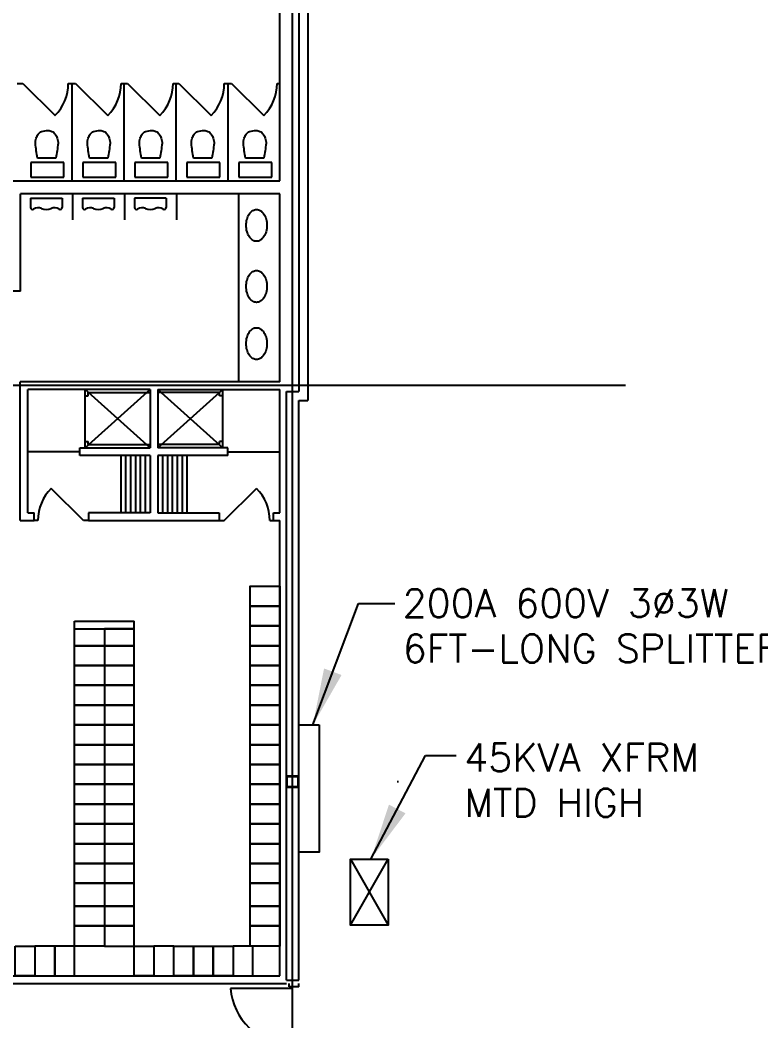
# Model space of a CAD drawing. Header units: millimetres. Extents: x 626570 to 643256, y 6233 to 11343.
# Drawn here: x 627795 to 628243, y 7862 to 8468 of the extents above; entities that cross this region are included whole.
import ezdxf

# ---------------------------------------------------------------- set-up
doc = ezdxf.new("R2010")
doc.units = ezdxf.units.MM
doc.header["$LTSCALE"] = 4000
doc.header["$MEASUREMENT"] = 0
doc.linetypes.add('DASHDOT', pattern=[1, 0.5, -0.25, 0, -0.25])
doc.layers.get('0').update_dxf_attribs({"linetype": 'CONTINUOUS'})
for name, color, linetype in [('2012-201_DOOR', 4, 'CONTINUOUS'), ('2012-201_FIXTURES', 4, 'CONTINUOUS'), ('2012-201_LOCKERS', 4, 'CONTINUOUS'), ('2012-201_MILLWORK', 4, 'CONTINUOUS'), ('2012-201_SHOWER', 4, 'CONTINUOUS'), ('2012-201_SHOWER-WALL', 7, 'CONTINUOUS'), ('2012-201_WALL-CONCRETE', 7, 'CONTINUOUS'), ('DOOR-THRESHOLD-42', 4, 'CONTINUOUS'), ('MASTERFOUNDATION_1', 4, 'DASHDOT'), ('MASTERFOUNDATION_25', 7, 'CONTINUOUS'), ('METAL-PARTITION', 4, 'CONTINUOUS'), ('POWER', 3, 'CONTINUOUS'), ('WALL-GYPSUM-BOARD', 7, 'CONTINUOUS')]:
    doc.layers.add(name, color=color, linetype=linetype)
doc.styles.get("Standard").update_dxf_attribs({"font": 'simplex.shx'})
doc.dimstyles.get("Standard").update_dxf_attribs({"dimtxt": 0.18, "dimasz": 0.18, "dimexe": 0.18, "dimexo": 0.0625, "dimgap": 0.09, "dimtad": 0, "dimtih": 1, "dimtoh": 1, "dimdec": 4, "dimzin": 0, "dimdsep": 46, "dimtxsty": 'Standard', "dimcen": 0.09, "dimadec": 0, "dimazin": 0, "dimtfac": 1, "dimtdec": 4, "dimtofl": 0, "dimtmove": 0, "dimatfit": 3, "dimfxl": 1, "dimtolj": 1, "dimtzin": 0, "dimarcsym": 0})

# ---------------------------------------------------------------- blocks, each defined once
blk = doc.blocks.new('15KVA')
for p, q in [((254, -292), (-254, 0)), ((-254, -292), (254, 0))]:
    blk.add_line(p, q)
blk.add_lwpolyline([(-254, 0), (254, 0), (254, -292), (-254, -292)], close=True)

msp = doc.modelspace()

# ---------------------------------------------------------------- linework, layer by layer
at = {"layer": '2012-201_DOOR', "linetype": 'Continuous'}
for p, q in [((627959.57, 7881.33), (627922.17, 7881.33)), ((627957.6, 7882.32), (627957.6, 7884.29)), ((627963.51, 7882.32), (627957.6, 7882.32)), ((627963.51, 7882.32), (627963.51, 7884.29))]:
    msp.add_line(p, q, dxfattribs=at)
at = {"layer": '2012-201_FIXTURES', "linetype": 'Continuous'}
for p, q in [((627816.47, 8384.5), (627805.25, 8384.5)), ((627847.97, 8384.5), (627836.75, 8384.5)), ((627879.46, 8384.5), (627868.24, 8384.5)), ((627910.96, 8384.5), (627899.74, 8384.5)), ((627942.45, 8384.5), (627931.24, 8384.5)), ((627801.15, 8381.83), (627801.15, 8372.96)), ((627821.15, 8381.83), (627801.15, 8381.83)), ((627821.15, 8372.96), (627821.15, 8381.83)), ((627832.65, 8381.83), (627832.65, 8372.96)), ((627852.65, 8381.83), (627832.65, 8381.83)), ((627852.65, 8372.96), (627852.65, 8381.83)), ((627864.14, 8381.83), (627864.14, 8372.96)), ((627884.14, 8381.83), (627864.14, 8381.83)), ((627884.14, 8372.96), (627884.14, 8381.83)), ((627895.64, 8381.83), (627895.64, 8372.96)), ((627915.64, 8381.83), (627895.64, 8381.83)), ((627915.64, 8372.96), (627915.64, 8381.83)), ((627927.14, 8381.83), (627927.14, 8372.96)), ((627947.14, 8381.83), (627927.14, 8381.83)), ((627947.14, 8372.96), (627947.14, 8381.83)), ((627801.15, 8372.96), (627821.15, 8372.96)), ((627832.65, 8372.96), (627852.65, 8372.96)), ((627864.14, 8372.96), (627884.14, 8372.96)), ((627895.64, 8372.96), (627915.64, 8372.96)), ((627927.14, 8372.96), (627947.14, 8372.96)), ((627801.07, 8360.26), (627820.2, 8360.26)), ((627801.07, 8360.26), (627801.07, 8354.53)), ((627820.2, 8360.26), (627820.2, 8354.53)), ((627832.56, 8360.26), (627851.7, 8360.26)), ((627832.56, 8360.26), (627832.56, 8354.53)), ((627851.7, 8360.26), (627851.7, 8354.53)), ((627883.19, 8360.26), (627864.06, 8360.26)), ((627864.06, 8360.26), (627864.06, 8354.53)), ((627883.19, 8360.26), (627883.19, 8354.53))]:
    msp.add_line(p, q, dxfattribs=at)
at = {"layer": '2012-201_FIXTURES', "linetype": 'Continuous', "flags": 128}
for points in [[(627805.25, 8384.5, -0.015251), (627803.98, 8393.38), (627803.98, 8393.38, -0.075792), (627804.45, 8396.45, -0.08602), (627805.7, 8398.9, -0.106), (627807.7, 8400.63), (627807.7, 8400.63, -0.067104), (627811.86, 8401.18, -0.126303), (627814.02, 8400.63, -0.106), (627816.02, 8398.9, -0.08602), (627817.27, 8396.45, -0.075792), (627817.74, 8393.38), (627817.74, 8393.38, -0.015251), (627816.47, 8384.5)], [(627836.75, 8384.5, -0.015251), (627835.48, 8393.38), (627835.48, 8393.38, -0.075792), (627835.94, 8396.45, -0.08602), (627837.2, 8398.9, -0.106), (627839.2, 8400.63), (627839.2, 8400.63, -0.067104), (627843.36, 8401.18, -0.126303), (627845.52, 8400.63, -0.106), (627847.51, 8398.9, -0.08602), (627848.77, 8396.45, -0.075792), (627849.24, 8393.38), (627849.24, 8393.38, -0.015251), (627847.97, 8384.5)], [(627868.24, 8384.5, -0.015251), (627866.97, 8393.38), (627866.97, 8393.38, -0.075792), (627867.44, 8396.45, -0.08602), (627868.69, 8398.9, -0.106), (627870.69, 8400.63), (627870.69, 8400.63, -0.067104), (627874.85, 8401.18, -0.126303), (627877.01, 8400.63, -0.106), (627879.01, 8398.9, -0.08602), (627880.26, 8396.45, -0.075792), (627880.73, 8393.38), (627880.73, 8393.38, -0.015251), (627879.46, 8384.5)], [(627899.74, 8384.5, -0.015251), (627898.47, 8393.38), (627898.47, 8393.38, -0.075792), (627898.94, 8396.45, -0.08602), (627900.19, 8398.9, -0.106), (627902.19, 8400.63), (627902.19, 8400.63, -0.067104), (627906.35, 8401.18, -0.126303), (627908.51, 8400.63, -0.106), (627910.51, 8398.9, -0.08602), (627911.76, 8396.45, -0.075792), (627912.23, 8393.38), (627912.23, 8393.38, -0.015251), (627910.96, 8384.5)], [(627931.24, 8384.5, -0.015251), (627929.96, 8393.38), (627929.96, 8393.38, -0.075792), (627930.43, 8396.45, -0.08602), (627931.69, 8398.9, -0.106), (627933.69, 8400.63), (627933.69, 8400.63, -0.067104), (627937.84, 8401.18, -0.126303), (627940, 8400.63, -0.106), (627942, 8398.9, -0.08602), (627943.26, 8396.45, -0.075792), (627943.73, 8393.38), (627943.73, 8393.38, -0.015251), (627942.45, 8384.5)]]:
    msp.add_lwpolyline(points, format="xyb", dxfattribs=at)
for points in [[(627944.26, 8343.7, -0.066096), (627943.75, 8339.85, -0.078706), (627942.41, 8336.88, -0.107169), (627940.21, 8334.7, -0.142343), (627937.96, 8334.05, -0.142343), (627935.7, 8334.7, -0.107169), (627933.5, 8336.88, -0.078706), (627932.17, 8339.85, -0.066096), (627931.66, 8343.7, -0.066096), (627932.17, 8347.55, -0.078706), (627933.5, 8350.52, -0.107169), (627935.7, 8352.7, -0.142343), (627937.96, 8353.35, -0.142343), (627940.21, 8352.7, -0.107169), (627942.41, 8350.52, -0.078706), (627943.75, 8347.55, -0.066096), (627944.26, 8343.7)], [(627944.26, 8306.7, -0.066096), (627943.75, 8302.85, -0.078706), (627942.41, 8299.87, -0.107169), (627940.21, 8297.7, -0.142343), (627937.96, 8297.05, -0.142343), (627935.7, 8297.7, -0.107169), (627933.5, 8299.87, -0.078706), (627932.17, 8302.85, -0.066096), (627931.66, 8306.7, -0.066096), (627932.17, 8310.54, -0.078706), (627933.5, 8313.52, -0.107169), (627935.7, 8315.69, -0.142343), (627937.96, 8316.35, -0.142343), (627940.21, 8315.69, -0.107169), (627942.41, 8313.52, -0.078706), (627943.75, 8310.54, -0.066096), (627944.26, 8306.7)], [(627944.26, 8272.05, -0.066096), (627943.75, 8268.2, -0.078706), (627942.41, 8265.22, -0.107169), (627940.21, 8263.05, -0.142343), (627937.96, 8262.39, -0.142343), (627935.7, 8263.05, -0.107169), (627933.5, 8265.22, -0.078706), (627932.17, 8268.2, -0.066096), (627931.66, 8272.05, -0.066096), (627932.17, 8275.89, -0.078706), (627933.5, 8278.87, -0.107169), (627935.7, 8281.04, -0.142343), (627937.96, 8281.7, -0.142343), (627940.21, 8281.04, -0.107169), (627942.41, 8278.87, -0.078706), (627943.75, 8275.89, -0.066096), (627944.26, 8272.05)]]:
    msp.add_lwpolyline(points, format="xyb", close=True, dxfattribs=at)
at = {"layer": '2012-201_FIXTURES', "linetype": 'Continuous'}
for centre, radius, start, end in [((627802.25, 8354.53), 1.18, 180, 303.222), ((627805.63, 8349.36), 5, 65.364, 123.222), ((627810.63, 8360.26), 6.99, 245.364, 294.635), ((627815.63, 8349.36), 5, 56.778, 114.636), ((627819.02, 8354.53), 1.18, 236.778, 0), ((627833.74, 8354.53), 1.18, 180, 303.222), ((627837.13, 8349.36), 5, 65.364, 123.222), ((627842.13, 8360.26), 6.99, 245.364, 294.635), ((627847.13, 8349.36), 5, 56.778, 114.636), ((627850.52, 8354.53), 1.18, 236.778, 0), ((627865.24, 8354.53), 1.18, 180, 303.222), ((627868.63, 8349.36), 5, 65.364, 123.222), ((627873.63, 8360.26), 6.99, 245.365, 294.636), ((627878.63, 8349.36), 5, 56.778, 114.636), ((627882.01, 8354.53), 1.18, 236.778, 0)]:
    msp.add_arc(centre, radius, start, end, dxfattribs=at)
at = {"layer": '2012-201_LOCKERS', "linetype": 'Continuous', "flags": 128}
for points in [[(627934.09, 8112.99), (627934.09, 8124.99), (627952.09, 8124.99), (627952.09, 8112.99), (627934.09, 8112.99)], [(627934.09, 8100.99), (627934.09, 8112.99), (627952.09, 8112.99), (627952.09, 8100.99), (627934.09, 8100.99)], [(627827.75, 8088.99), (627827.75, 8099.22), (627845.75, 8099.22), (627845.75, 8088.99), (627827.75, 8088.99)], [(627863.75, 8088.99), (627863.75, 8099.22), (627845.75, 8099.22), (627845.75, 8088.99), (627863.75, 8088.99)], [(627934.09, 8088.99), (627934.09, 8100.99), (627952.09, 8100.99), (627952.09, 8088.99), (627934.09, 8088.99)], [(627827.75, 8076.99), (627827.75, 8088.99), (627845.75, 8088.99), (627845.75, 8076.99), (627827.75, 8076.99)], [(627863.75, 8076.99), (627863.75, 8088.99), (627845.75, 8088.99), (627845.75, 8076.99), (627863.75, 8076.99)], [(627934.09, 8076.99), (627934.09, 8088.99), (627952.09, 8088.99), (627952.09, 8076.99), (627934.09, 8076.99)], [(627827.75, 8064.99), (627827.75, 8076.99), (627845.75, 8076.99), (627845.75, 8064.99), (627827.75, 8064.99)], [(627863.75, 8064.99), (627863.75, 8076.99), (627845.75, 8076.99), (627845.75, 8064.99), (627863.75, 8064.99)], [(627934.09, 8064.99), (627934.09, 8076.99), (627952.09, 8076.99), (627952.09, 8064.99), (627934.09, 8064.99)], [(627827.75, 8052.99), (627827.75, 8064.99), (627845.75, 8064.99), (627845.75, 8052.99), (627827.75, 8052.99)], [(627863.75, 8052.99), (627863.75, 8064.99), (627845.75, 8064.99), (627845.75, 8052.99), (627863.75, 8052.99)], [(627934.09, 8052.99), (627934.09, 8064.99), (627952.09, 8064.99), (627952.09, 8052.99), (627934.09, 8052.99)], [(627827.75, 8040.99), (627827.75, 8052.99), (627845.75, 8052.99), (627845.75, 8040.99), (627827.75, 8040.99)], [(627863.75, 8040.99), (627863.75, 8052.99), (627845.75, 8052.99), (627845.75, 8040.99), (627863.75, 8040.99)], [(627934.09, 8040.99), (627934.09, 8052.99), (627952.09, 8052.99), (627952.09, 8040.99), (627934.09, 8040.99)], [(627827.75, 8028.99), (627827.75, 8040.99), (627845.75, 8040.99), (627845.75, 8028.99), (627827.75, 8028.99)], [(627863.75, 8028.99), (627863.75, 8040.99), (627845.75, 8040.99), (627845.75, 8028.99), (627863.75, 8028.99)], [(627934.09, 8028.99), (627934.09, 8040.99), (627952.09, 8040.99), (627952.09, 8028.99), (627934.09, 8028.99)], [(627827.75, 8016.99), (627827.75, 8028.99), (627845.75, 8028.99), (627845.75, 8016.99), (627827.75, 8016.99)], [(627863.75, 8016.99), (627863.75, 8028.99), (627845.75, 8028.99), (627845.75, 8016.99), (627863.75, 8016.99)], [(627934.09, 8016.99), (627934.09, 8028.99), (627952.09, 8028.99), (627952.09, 8016.99), (627934.09, 8016.99)], [(627827.75, 8004.99), (627827.75, 8016.99), (627845.75, 8016.99), (627845.75, 8004.99), (627827.75, 8004.99)], [(627863.75, 8004.99), (627863.75, 8016.99), (627845.75, 8016.99), (627845.75, 8004.99), (627863.75, 8004.99)], [(627934.09, 8004.99), (627934.09, 8016.99), (627952.09, 8016.99), (627952.09, 8004.99), (627934.09, 8004.99)], [(627827.75, 7992.99), (627827.75, 8004.99), (627845.75, 8004.99), (627845.75, 7992.99), (627827.75, 7992.99)], [(627863.75, 7992.99), (627863.75, 8004.99), (627845.75, 8004.99), (627845.75, 7992.99), (627863.75, 7992.99)], [(627934.09, 7992.99), (627934.09, 8004.99), (627952.09, 8004.99), (627952.09, 7992.99), (627934.09, 7992.99)], [(627827.75, 7980.99), (627827.75, 7992.99), (627845.75, 7992.99), (627845.75, 7980.99), (627827.75, 7980.99)], [(627863.75, 7980.99), (627863.75, 7992.99), (627845.75, 7992.99), (627845.75, 7980.99), (627863.75, 7980.99)], [(627934.09, 7980.99), (627934.09, 7992.99), (627952.09, 7992.99), (627952.09, 7980.99), (627934.09, 7980.99)], [(627827.75, 7968.99), (627827.75, 7980.99), (627845.75, 7980.99), (627845.75, 7968.99), (627827.75, 7968.99)], [(627863.75, 7968.99), (627863.75, 7980.99), (627845.75, 7980.99), (627845.75, 7968.99), (627863.75, 7968.99)], [(627934.09, 7968.99), (627934.09, 7980.99), (627952.09, 7980.99), (627952.09, 7968.99), (627934.09, 7968.99)], [(627827.75, 7956.99), (627827.75, 7968.99), (627845.75, 7968.99), (627845.75, 7956.99), (627827.75, 7956.99)], [(627863.75, 7956.99), (627863.75, 7968.99), (627845.75, 7968.99), (627845.75, 7956.99), (627863.75, 7956.99)], [(627934.09, 7956.99), (627934.09, 7968.99), (627952.09, 7968.99), (627952.09, 7956.99), (627934.09, 7956.99)], [(627827.75, 7944.99), (627827.75, 7956.99), (627845.75, 7956.99), (627845.75, 7944.99), (627827.75, 7944.99)], [(627863.75, 7944.99), (627863.75, 7956.99), (627845.75, 7956.99), (627845.75, 7944.99), (627863.75, 7944.99)], [(627934.09, 7944.99), (627934.09, 7956.99), (627952.09, 7956.99), (627952.09, 7944.99), (627934.09, 7944.99)], [(627827.75, 7931.17), (627827.75, 7944.99), (627845.75, 7944.99), (627845.75, 7931.17), (627827.75, 7931.17)], [(627863.75, 7931.17), (627863.75, 7944.99), (627845.75, 7944.99), (627845.75, 7931.17), (627863.75, 7931.17)], [(627934.09, 7931.17), (627934.09, 7944.99), (627952.09, 7944.99), (627952.09, 7931.17), (627934.09, 7931.17)], [(627827.75, 7919.17), (627827.75, 7931.17), (627845.75, 7931.17), (627845.75, 7919.17), (627827.75, 7919.17)], [(627863.75, 7919.17), (627863.75, 7931.17), (627845.75, 7931.17), (627845.75, 7919.17), (627863.75, 7919.17)], [(627934.09, 7919.17), (627934.09, 7931.17), (627952.09, 7931.17), (627952.09, 7919.17), (627934.09, 7919.17)], [(627827.75, 7906.93), (627827.75, 7919.17), (627845.75, 7919.17), (627845.75, 7906.93), (627827.75, 7906.93)], [(627863.75, 7906.93), (627863.75, 7919.17), (627845.75, 7919.17), (627845.75, 7906.93), (627863.75, 7906.93)], [(627934.09, 7906.93), (627934.09, 7919.17), (627952.09, 7919.17), (627952.09, 7906.93), (627934.09, 7906.93)], [(627791.75, 7906.93), (627803.75, 7906.93), (627803.75, 7888.93), (627791.75, 7888.93), (627791.75, 7906.93)], [(627815.75, 7906.93), (627803.75, 7906.93), (627803.75, 7888.93), (627815.75, 7888.93), (627815.75, 7906.93)], [(627827.75, 7906.93), (627815.75, 7906.93), (627815.75, 7888.93), (627827.75, 7888.93), (627827.75, 7906.93)], [(627863.75, 7906.93), (627875.75, 7906.93), (627875.75, 7888.93), (627863.75, 7888.93), (627863.75, 7906.93)], [(627887.75, 7906.93), (627875.75, 7906.93), (627875.75, 7888.93), (627887.75, 7888.93), (627887.75, 7906.93)], [(627887.75, 7906.93), (627899.75, 7906.93), (627899.75, 7888.93), (627887.75, 7888.93), (627887.75, 7906.93)], [(627899.75, 7906.93), (627911.75, 7906.93), (627911.75, 7888.93), (627899.75, 7888.93), (627899.75, 7906.93)], [(627911.75, 7906.93), (627923.75, 7906.93), (627923.75, 7888.93), (627911.75, 7888.93), (627911.75, 7906.93)], [(627935.75, 7906.93), (627923.75, 7906.93), (627923.75, 7888.93), (627935.75, 7888.93), (627935.75, 7906.93)]]:
    msp.add_lwpolyline(points, close=True, dxfattribs=at)
at = {"layer": '2012-201_MILLWORK', "linetype": 'Continuous'}
for p, q in [((627927.29, 8248.93), (627927.29, 8362.79)), ((627855.71, 8204.21), (627855.71, 8169.46)), ((627858.67, 8204.21), (627858.67, 8169.46)), ((627861.62, 8204.21), (627861.62, 8169.46)), ((627864.57, 8204.21), (627864.57, 8169.46)), ((627867.52, 8204.21), (627867.52, 8169.46)), ((627870.48, 8204.21), (627870.48, 8169.46)), ((627881.03, 8204.21), (627881.03, 8169.46)), ((627883.98, 8204.21), (627883.98, 8169.46)), ((627886.93, 8204.21), (627886.93, 8169.46)), ((627889.89, 8204.21), (627889.89, 8169.46)), ((627892.84, 8204.21), (627892.84, 8169.46)), ((627895.79, 8204.21), (627895.79, 8169.46))]:
    msp.add_line(p, q, dxfattribs=at)
at = {"layer": '2012-201_SHOWER', "linetype": 'Continuous'}
for p, q in [((627873.43, 8244.29), (627834.06, 8208.85)), ((627873.43, 8208.85), (627834.06, 8244.29)), ((627878.08, 8244.29), (627917.45, 8208.85)), ((627878.08, 8208.85), (627917.45, 8244.29))]:
    msp.add_line(p, q, dxfattribs=at)
at = {"layer": '2012-201_SHOWER-WALL', "linetype": 'Continuous'}
for p, q in [((627834.06, 8208.85), (627834.06, 8244.29)), ((627917.45, 8208.85), (627917.45, 8244.29)), ((627834.06, 8240.35), (627836.03, 8240.35)), ((627836.03, 8242.32), (627873.43, 8242.32)), ((627836.03, 8240.35), (627836.03, 8242.32)), ((627915.48, 8242.32), (627878.08, 8242.32)), ((627915.48, 8240.35), (627915.48, 8242.32)), ((627917.45, 8240.35), (627915.48, 8240.35)), ((627834.06, 8212.79), (627836.03, 8212.79)), ((627836.03, 8210.82), (627836.03, 8212.79)), ((627836.03, 8210.82), (627873.43, 8210.82)), ((627915.48, 8210.82), (627878.08, 8210.82)), ((627917.45, 8212.79), (627915.48, 8212.79)), ((627915.48, 8210.82), (627915.48, 8212.79)), ((627830.91, 8206.53), (627799.41, 8206.53)), ((627920.59, 8206.53), (627952.09, 8206.53))]:
    msp.add_line(p, q, dxfattribs=at)
at = {"layer": '2012-201_WALL-CONCRETE', "linetype": 'Continuous'}
for p, q in [((627969.02, 8495.66), (627969.02, 8237.55)), ((627963.51, 8490.15), (627963.51, 8243.06)), ((627956.03, 7886.33), (627956.03, 8243.06)), ((627956.03, 8243.06), (627963.51, 8243.06)), ((627963.51, 7886.33), (627963.51, 8237.55)), ((627963.51, 8237.55), (627969.02, 8237.55)), ((627956.03, 7886.33), (627963.51, 7886.33))]:
    msp.add_line(p, q, dxfattribs=at)
at = {"layer": 'DOOR-THRESHOLD-42', "linetype": 'Continuous'}
msp.add_arc((627959.7, 7884.49), 37.67, 184.812, 266.802, dxfattribs=at)
at = {"layer": 'MASTERFOUNDATION_1', "linetype": 'DASHDOT'}
for p, q in [((627959.77, 6627.53), (627959.77, 11123.23)), ((628161.49, 8246.61), (626795.24, 8246.61)), ((643023.86, 8006.61), (626795.24, 8006.61))]:
    msp.add_line(p, q, dxfattribs=at)
at = {"layer": 'MASTERFOUNDATION_25', "linetype": 'Continuous', "flags": 128}
for points in [[(627956.89, 8010.11), (627962.65, 8010.11), (627962.67, 8010.11), (627962.69, 8010.11), (627962.71, 8010.1), (627962.73, 8010.1), (627962.75, 8010.1), (627962.78, 8010.09), (627962.8, 8010.09), (627962.82, 8010.08), (627962.84, 8010.08), (627962.86, 8010.07), (627962.88, 8010.06), (627962.9, 8010.05), (627962.92, 8010.05), (627962.94, 8010.04), (627962.96, 8010.02), (627962.98, 8010.01), (627962.99, 8010), (627963.01, 8009.99), (627963.03, 8009.98), (627963.05, 8009.96), (627963.06, 8009.95), (627963.08, 8009.93), (627963.09, 8009.92), (627963.11, 8009.9), (627963.12, 8009.89), (627963.14, 8009.87), (627963.15, 8009.85), (627963.16, 8009.83), (627963.17, 8009.82), (627963.18, 8009.8), (627963.2, 8009.78), (627963.21, 8009.76), (627963.21, 8009.74), (627963.22, 8009.72), (627963.23, 8009.7), (627963.24, 8009.68), (627963.24, 8009.66), (627963.25, 8009.64), (627963.25, 8009.62), (627963.26, 8009.59), (627963.26, 8009.57), (627963.26, 8009.55), (627963.27, 8009.53), (627963.27, 8009.51), (627963.27, 8009.49), (627963.27, 8003.73), (627963.27, 8003.71), (627963.27, 8003.69), (627963.26, 8003.66), (627963.26, 8003.64), (627963.26, 8003.62), (627963.25, 8003.6), (627963.25, 8003.58), (627963.24, 8003.56), (627963.24, 8003.54), (627963.23, 8003.52), (627963.22, 8003.5), (627963.21, 8003.48), (627963.21, 8003.46), (627963.2, 8003.44), (627963.18, 8003.42), (627963.17, 8003.4), (627963.16, 8003.38), (627963.15, 8003.36), (627963.14, 8003.35), (627963.12, 8003.33), (627963.11, 8003.31), (627963.09, 8003.3), (627963.08, 8003.28), (627963.06, 8003.27), (627963.05, 8003.25), (627963.03, 8003.24), (627963.01, 8003.23), (627962.99, 8003.21), (627962.98, 8003.2), (627962.96, 8003.19), (627962.94, 8003.18), (627962.92, 8003.17), (627962.9, 8003.16), (627962.88, 8003.15), (627962.86, 8003.15), (627962.84, 8003.14), (627962.82, 8003.13), (627962.8, 8003.13), (627962.78, 8003.12), (627962.75, 8003.12), (627962.73, 8003.11), (627962.71, 8003.11), (627962.69, 8003.11), (627962.67, 8003.11), (627962.65, 8003.11), (627956.89, 8003.11), (627956.87, 8003.11), (627956.85, 8003.11), (627956.82, 8003.11), (627956.8, 8003.11), (627956.78, 8003.12), (627956.76, 8003.12), (627956.74, 8003.13), (627956.72, 8003.13), (627956.7, 8003.14), (627956.68, 8003.15), (627956.66, 8003.15), (627956.64, 8003.16), (627956.62, 8003.17), (627956.6, 8003.18), (627956.58, 8003.19), (627956.56, 8003.2), (627956.54, 8003.21), (627956.52, 8003.23), (627956.51, 8003.24), (627956.49, 8003.25), (627956.47, 8003.27), (627956.46, 8003.28), (627956.44, 8003.3), (627956.43, 8003.31), (627956.41, 8003.33), (627956.4, 8003.35), (627956.39, 8003.36), (627956.37, 8003.38), (627956.36, 8003.4), (627956.35, 8003.42), (627956.34, 8003.44), (627956.33, 8003.46), (627956.32, 8003.48), (627956.31, 8003.5), (627956.31, 8003.52), (627956.3, 8003.54), (627956.29, 8003.56), (627956.29, 8003.58), (627956.28, 8003.6), (627956.28, 8003.62), (627956.27, 8003.64), (627956.27, 8003.66), (627956.27, 8003.69), (627956.27, 8003.71), (627956.27, 8003.73), (627956.27, 8009.49), (627956.27, 8009.51), (627956.27, 8009.53), (627956.27, 8009.55), (627956.27, 8009.57), (627956.28, 8009.59), (627956.28, 8009.62), (627956.29, 8009.64), (627956.29, 8009.66), (627956.3, 8009.68), (627956.31, 8009.7), (627956.31, 8009.72), (627956.32, 8009.74), (627956.33, 8009.76), (627956.34, 8009.78), (627956.35, 8009.8), (627956.36, 8009.82), (627956.37, 8009.83), (627956.39, 8009.85), (627956.4, 8009.87), (627956.41, 8009.89), (627956.43, 8009.9), (627956.44, 8009.92), (627956.46, 8009.93), (627956.47, 8009.95), (627956.49, 8009.96), (627956.51, 8009.98), (627956.52, 8009.99), (627956.54, 8010), (627956.56, 8010.01), (627956.58, 8010.02), (627956.6, 8010.04), (627956.62, 8010.05), (627956.64, 8010.05), (627956.66, 8010.06), (627956.68, 8010.07), (627956.7, 8010.08), (627956.72, 8010.08), (627956.74, 8010.09), (627956.76, 8010.09), (627956.78, 8010.1), (627956.8, 8010.1), (627956.82, 8010.1), (627956.85, 8010.11), (627956.87, 8010.11), (627956.89, 8010.11)], [(627956.89, 8009.8), (627962.65, 8009.8), (627962.66, 8009.8), (627962.67, 8009.79), (627962.68, 8009.79), (627962.69, 8009.79), (627962.7, 8009.79), (627962.71, 8009.79), (627962.72, 8009.79), (627962.73, 8009.78), (627962.74, 8009.78), (627962.75, 8009.78), (627962.76, 8009.77), (627962.77, 8009.77), (627962.78, 8009.76), (627962.79, 8009.76), (627962.8, 8009.75), (627962.81, 8009.75), (627962.82, 8009.74), (627962.83, 8009.74), (627962.84, 8009.73), (627962.84, 8009.72), (627962.85, 8009.72), (627962.86, 8009.71), (627962.87, 8009.7), (627962.88, 8009.69), (627962.88, 8009.69), (627962.89, 8009.68), (627962.9, 8009.67), (627962.9, 8009.66), (627962.91, 8009.65), (627962.91, 8009.64), (627962.92, 8009.63), (627962.92, 8009.62), (627962.93, 8009.61), (627962.93, 8009.6), (627962.94, 8009.59), (627962.94, 8009.58), (627962.94, 8009.57), (627962.95, 8009.56), (627962.95, 8009.55), (627962.95, 8009.54), (627962.95, 8009.53), (627962.95, 8009.52), (627962.95, 8009.51), (627962.95, 8009.5), (627962.96, 8009.49), (627962.96, 8003.73), (627962.95, 8003.72), (627962.95, 8003.71), (627962.95, 8003.7), (627962.95, 8003.69), (627962.95, 8003.68), (627962.95, 8003.67), (627962.95, 8003.66), (627962.94, 8003.64), (627962.94, 8003.63), (627962.94, 8003.62), (627962.93, 8003.61), (627962.93, 8003.6), (627962.92, 8003.59), (627962.92, 8003.58), (627962.91, 8003.58), (627962.91, 8003.57), (627962.9, 8003.56), (627962.9, 8003.55), (627962.89, 8003.54), (627962.88, 8003.53), (627962.88, 8003.52), (627962.87, 8003.52), (627962.86, 8003.51), (627962.85, 8003.5), (627962.84, 8003.49), (627962.84, 8003.49), (627962.83, 8003.48), (627962.82, 8003.47), (627962.81, 8003.47), (627962.8, 8003.46), (627962.79, 8003.46), (627962.78, 8003.45), (627962.77, 8003.45), (627962.76, 8003.44), (627962.75, 8003.44), (627962.74, 8003.44), (627962.73, 8003.43), (627962.72, 8003.43), (627962.71, 8003.43), (627962.7, 8003.43), (627962.69, 8003.42), (627962.68, 8003.42), (627962.67, 8003.42), (627962.66, 8003.42), (627962.65, 8003.42), (627956.89, 8003.42), (627956.88, 8003.42), (627956.87, 8003.42), (627956.86, 8003.42), (627956.85, 8003.42), (627956.84, 8003.43), (627956.83, 8003.43), (627956.82, 8003.43), (627956.8, 8003.43), (627956.79, 8003.44), (627956.78, 8003.44), (627956.77, 8003.44), (627956.76, 8003.45), (627956.75, 8003.45), (627956.74, 8003.46), (627956.74, 8003.46), (627956.73, 8003.47), (627956.72, 8003.47), (627956.71, 8003.48), (627956.7, 8003.49), (627956.69, 8003.49), (627956.68, 8003.5), (627956.68, 8003.51), (627956.67, 8003.52), (627956.66, 8003.52), (627956.65, 8003.53), (627956.65, 8003.54), (627956.64, 8003.55), (627956.63, 8003.56), (627956.63, 8003.57), (627956.62, 8003.58), (627956.62, 8003.58), (627956.61, 8003.59), (627956.61, 8003.6), (627956.6, 8003.61), (627956.6, 8003.62), (627956.6, 8003.63), (627956.59, 8003.64), (627956.59, 8003.66), (627956.59, 8003.67), (627956.59, 8003.68), (627956.58, 8003.69), (627956.58, 8003.7), (627956.58, 8003.71), (627956.58, 8003.72), (627956.58, 8003.73), (627956.58, 8009.49), (627956.58, 8009.5), (627956.58, 8009.51), (627956.58, 8009.52), (627956.58, 8009.53), (627956.59, 8009.54), (627956.59, 8009.55), (627956.59, 8009.56), (627956.59, 8009.57), (627956.6, 8009.58), (627956.6, 8009.59), (627956.6, 8009.6), (627956.61, 8009.61), (627956.61, 8009.62), (627956.62, 8009.63), (627956.62, 8009.64), (627956.63, 8009.65), (627956.63, 8009.66), (627956.64, 8009.67), (627956.65, 8009.68), (627956.65, 8009.69), (627956.66, 8009.69), (627956.67, 8009.7), (627956.68, 8009.71), (627956.68, 8009.72), (627956.69, 8009.72), (627956.7, 8009.73), (627956.71, 8009.74), (627956.72, 8009.74), (627956.73, 8009.75), (627956.74, 8009.75), (627956.74, 8009.76), (627956.75, 8009.76), (627956.76, 8009.77), (627956.77, 8009.77), (627956.78, 8009.78), (627956.79, 8009.78), (627956.8, 8009.78), (627956.82, 8009.79), (627956.83, 8009.79), (627956.84, 8009.79), (627956.85, 8009.79), (627956.86, 8009.79), (627956.87, 8009.79), (627956.88, 8009.8), (627956.89, 8009.8)]]:
    msp.add_lwpolyline(points, close=True, dxfattribs=at)
at = {"layer": 'METAL-PARTITION', "linetype": 'Continuous'}
for p, q in [((627792.92, 8429.72), (627796.38, 8429.72)), ((627796.38, 8429.72), (627815.87, 8410.23)), ((627823.94, 8429.72), (627826.11, 8429.72)), ((627826.11, 8429.72), (627826.11, 8370.66)), ((627826.11, 8429.72), (627828.35, 8429.72)), ((627828.35, 8429.72), (627847.84, 8410.23)), ((627855.91, 8429.72), (627857.6, 8429.72)), ((627857.6, 8429.72), (627857.6, 8370.66)), ((627857.6, 8429.72), (627859.85, 8429.72)), ((627859.85, 8429.72), (627879.33, 8410.23)), ((627887.41, 8429.72), (627890.87, 8429.72)), ((627889.1, 8429.72), (627889.1, 8370.66)), ((627890.87, 8429.72), (627910.36, 8410.23)), ((627918.43, 8429.72), (627920.59, 8429.72)), ((627920.59, 8429.72), (627920.59, 8370.66)), ((627920.59, 8429.72), (627922.84, 8429.72)), ((627922.84, 8429.72), (627942.33, 8410.23)), ((627950.4, 8429.72), (627952.09, 8429.72)), ((627826.38, 8362.79), (627826.38, 8347.04)), ((627857.88, 8362.79), (627857.88, 8347.04)), ((627889.37, 8362.79), (627889.37, 8347.04)), ((627833.08, 8164.82), (627813.59, 8184.31)), ((627918.43, 8164.82), (627937.92, 8184.31)), ((627805.52, 8164.82), (627803.35, 8164.82)), ((627836.11, 8164.82), (627833.08, 8164.82)), ((627915.4, 8164.82), (627918.43, 8164.82)), ((627945.99, 8164.82), (627948.15, 8164.82))]:
    msp.add_line(p, q, dxfattribs=at)
for centre, start, end in [((627796.38, 8429.72), 315, 0), ((627828.35, 8429.72), 315, 0), ((627859.85, 8429.72), 315, 0), ((627890.87, 8429.72), 315, 0), ((627922.84, 8429.72), 315, 0), ((627833.08, 8164.82), 135, 180), ((627918.43, 8164.82), 0, 45)]:
    msp.add_arc(centre, 27.56, start, end, dxfattribs=at)
at = {"layer": 'POWER'}
msp.add_lwpolyline([(627975.91, 8040.98), (627975.91, 7963.85), (627963.51, 7963.85), (627963.51, 8040.98)], close=True, dxfattribs=at)
at = {"layer": 'WALL-GYPSUM-BOARD', "linetype": 'Continuous'}
for p, q in [((627952.09, 8370.66), (627952.09, 8484.29)), ((627763.11, 8370.66), (627952.09, 8370.66)), ((627952.09, 8362.79), (627794.89, 8362.79)), ((627794.89, 8303.73), (627794.89, 8362.79)), ((627952.09, 8248.93), (627952.09, 8362.79)), ((627794.89, 8303.73), (627790.24, 8303.73)), ((627952.09, 8248.93), (627794.77, 8248.93)), ((627794.77, 8164.82), (627794.77, 8248.93)), ((627873.43, 8244.29), (627799.41, 8244.29)), ((627799.41, 8169.46), (627799.41, 8244.29)), ((627873.43, 8244.29), (627873.43, 8208.85)), ((627878.08, 8244.29), (627952.09, 8244.29)), ((627878.08, 8244.29), (627878.08, 8208.85)), ((627952.09, 8169.46), (627952.09, 8244.29)), ((627830.91, 8204.21), (627830.91, 8208.85)), ((627830.91, 8208.85), (627873.43, 8208.85)), ((627920.59, 8208.85), (627878.08, 8208.85)), ((627920.59, 8204.21), (627920.59, 8208.85)), ((627873.43, 8204.21), (627830.91, 8204.21)), ((627873.43, 8204.21), (627873.43, 8169.46)), ((627920.59, 8204.21), (627878.08, 8204.21)), ((627878.08, 8204.21), (627878.08, 8169.46)), ((627794.77, 8164.82), (627803.35, 8164.82)), ((627799.41, 8169.46), (627803.35, 8169.46)), ((627803.35, 8164.82), (627803.35, 8169.46)), ((627836.11, 8169.46), (627836.11, 8164.82)), ((627873.43, 8169.46), (627836.11, 8169.46)), ((627836.11, 8164.82), (627915.4, 8164.82)), ((627878.08, 8169.46), (627915.4, 8169.46)), ((627915.4, 8169.46), (627915.4, 8164.82)), ((627948.15, 8164.82), (627948.15, 8169.46)), ((627948.15, 8169.46), (627952.09, 8169.46)), ((627948.15, 8164.82), (627952.09, 8164.82)), ((627952.09, 7888.93), (627952.09, 8164.82)), ((627827.75, 8103.87), (627863.75, 8103.87)), ((627827.75, 8099.22), (627827.75, 8103.87)), ((627863.75, 8099.22), (627863.75, 8103.87)), ((627827.75, 8099.22), (627863.75, 8099.22)), ((627609.53, 7888.93), (627952.09, 7888.93)), ((627604.89, 7884.29), (627956.03, 7884.29))]:
    msp.add_line(p, q, dxfattribs=at)

# ---------------------------------------------------------------- block references
at = {"layer": 'POWER', "xscale": 0.07874016, "yscale": 0.07874016, "zscale": 0.07874016, "rotation": 270}
msp.add_blockref('15KVA', (628017.76, 7939.57), dxfattribs=at)

# ---------------------------------------------------------------- texts
at = {"layer": 'POWER'}
for s, height, p in [('200A 600V 3%%C3W', 16.9291, (628026.45, 8106.29)), ("6FT-LONG SPLITTER-'A'", 16.9291, (628026.45, 8078.89)), ('45KVA XFRM', 16.929, (628063.77, 8012.78)), ('MTD HIGH', 16.929, (628063.77, 7985.37))]:
    msp.add_text(s, height=height, dxfattribs=at).set_placement(p)

# ---------------------------------------------------------------- leaders
for points in [[(627972.08, 8040.98), (627999.6, 8114.52), (628021.61, 8114.52)], [(628007.16, 7959.57), (628040.19, 8022.4), (628058.77, 8022.4)]]:
    msp.add_leader(points, dimstyle='Standard', override={"dimscale": 16, "dimtxt": 2.38125, "dimasz": 2.15, "dimexe": 4.572, "dimexo": 3.175, "dimgap": 1, "dimdec": 0, "dimlunit": 4, "dimcen": -4.572, "dimdle": 3.175, "dimtdec": 0}, dxfattribs=at)

doc.saveas('drawing.dxf')
